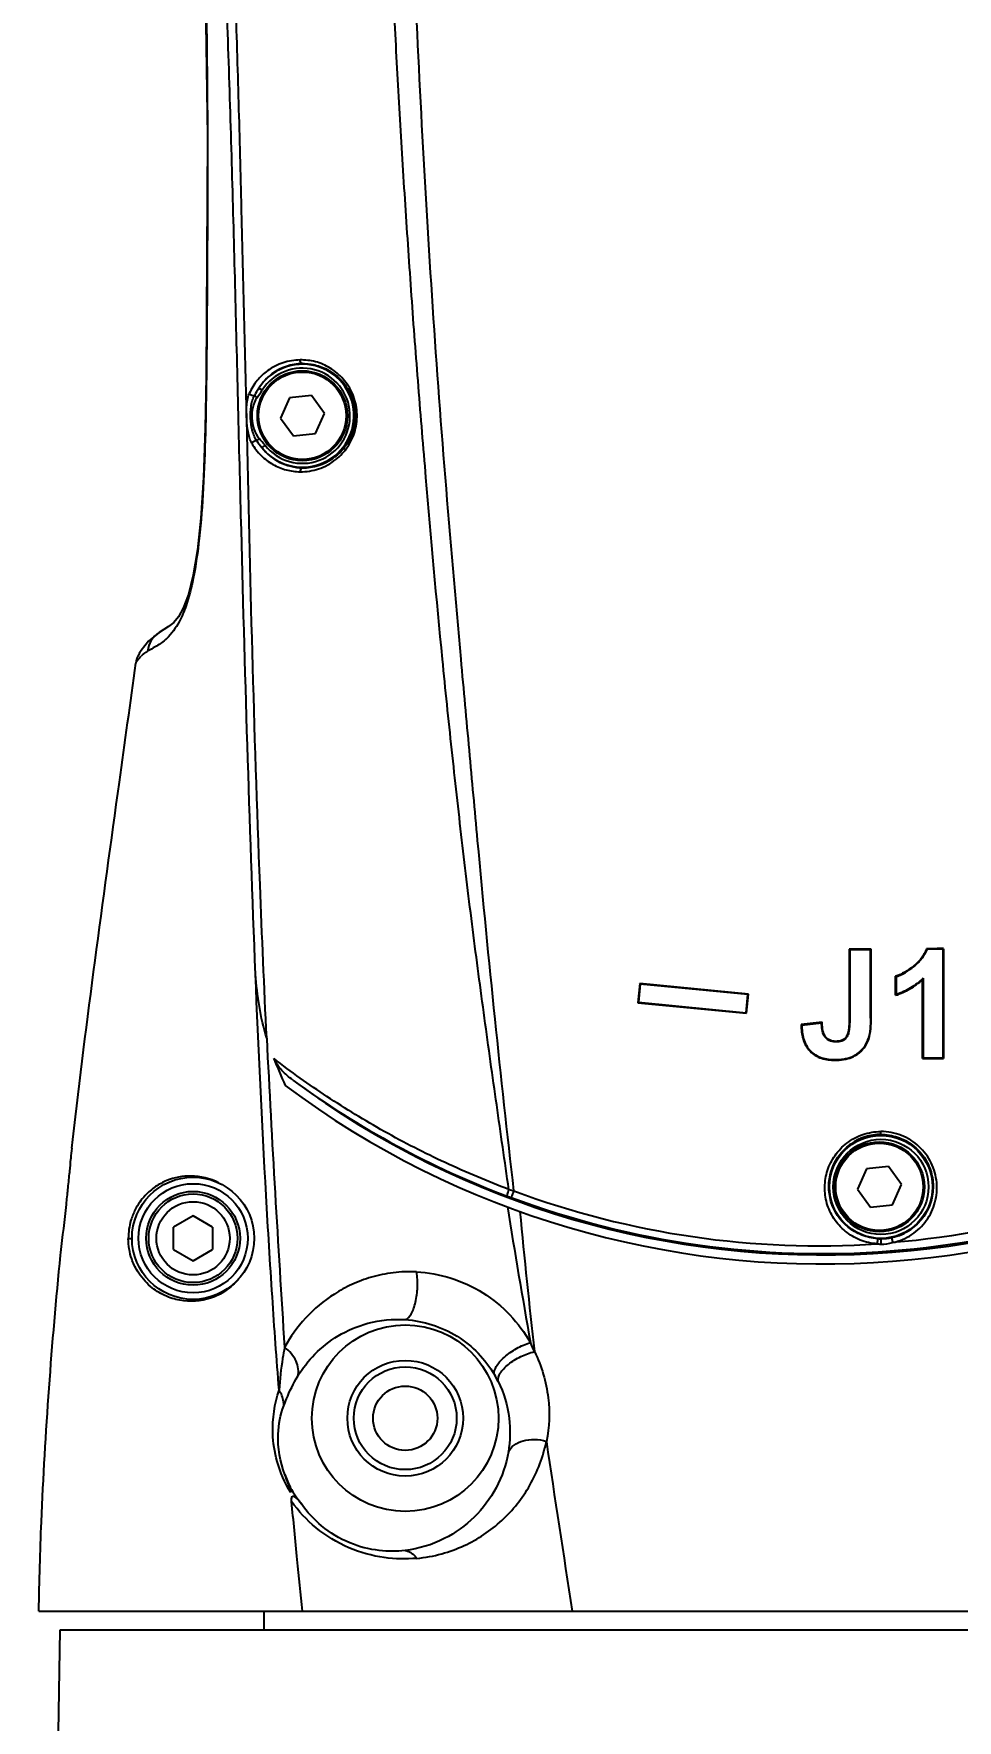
# Model space of a CAD drawing. Header units: millimetres. Extents: x 5828 to 6704, y 123 to 421.
# Drawn here: x 6599.67 to 6604.46, y 327.34 to 336.09 of the extents above; entities that cross this region are included whole.
import ezdxf

# ---------------------------------------------------------------- set-up
doc = ezdxf.new("R2010")
doc.units = ezdxf.units.MM
for name, color, linetype in [('外形图', 7, 'Continuous'), ('尺寸标注', 7, 'Continuous'), ('运动范围', 7, 'Continuous')]:
    doc.layers.add(name, color=color, linetype=linetype)
doc.styles.add('微软雅黑', font='msyh.ttc', dxfattribs={"height": 1.5})
doc.dimstyles.new('尺寸标注_1_15比例', dxfattribs={"dimtxt": 1.5, "dimasz": 1.25, "dimexe": 0.5, "dimexo": 0.4, "dimgap": 0.5, "dimtad": 1, "dimdec": 1, "dimlfac": 15, "dimdsep": 46, "dimtxsty": '微软雅黑', "dimcen": 0.09, "dimadec": 0, "dimazin": 0, "dimtp": 0.01, "dimtm": 0.01, "dimtfac": 1, "dimtdec": 1, "dimtofl": 0, "dimtmove": 0, "dimatfit": 3, "dimfxl": 1, "dimtolj": 1, "dimarcsym": 0})

# ---------------------------------------------------------------- blocks, each defined once
blk = doc.blocks.new('*D960')
at = {"layer": 'Defpoints', "color": 0}
for p in [(6596.4766, 338.2413), (6604.5266, 314.0742), (6604.5266, 305.242)]:
    blk.add_point(p, dxfattribs=at)
at = {"layer": '尺寸标注', "color": 0, "lineweight": -2}
for p, q in [((6596.4766, 337.8413), (6596.4766, 304.742)), ((6604.5266, 313.6742), (6604.5266, 304.742)), ((6597.7266, 305.242), (6603.2766, 305.242))]:
    blk.add_line(p, q, dxfattribs=at)
at = {"layer": '尺寸标注', "color": 0}
for points in [[(6597.7266, 305.4504), (6597.7266, 305.0337), (6596.4766, 305.242)], [(6603.2766, 305.0337), (6603.2766, 305.4504), (6604.5266, 305.242)]]:
    blk.add_solid(points, dxfattribs=at)
at = {"layer": '尺寸标注', "color": 0, "insert": (6600.5016, 306.5211), "char_height": 1.5, "attachment_point": 5, "style": '微软雅黑'}
blk.add_mtext('\\A1;120.8', dxfattribs=at)
blk = doc.blocks.new('*D963')
at = {"layer": 'Defpoints', "color": 0}
for p in [(6568.1466, 338.2413), (6604.5266, 314.0742), (6604.5266, 296.1568)]:
    blk.add_point(p, dxfattribs=at)
at = {"layer": '尺寸标注', "color": 0, "lineweight": -2}
for p, q in [((6568.1466, 337.8413), (6568.1466, 295.6568)), ((6604.5266, 313.6742), (6604.5266, 295.6568)), ((6569.3966, 296.1568), (6603.2766, 296.1568))]:
    blk.add_line(p, q, dxfattribs=at)
at = {"layer": '尺寸标注', "color": 0}
for points in [[(6569.3966, 296.3651), (6569.3966, 295.9484), (6568.1466, 296.1568)], [(6603.2766, 295.9484), (6603.2766, 296.3651), (6604.5266, 296.1568)]]:
    blk.add_solid(points, dxfattribs=at)
at = {"layer": '尺寸标注', "color": 0, "insert": (6586.3366, 297.4199), "char_height": 1.5, "attachment_point": 5, "style": '微软雅黑'}
blk.add_mtext('\\A1;545.7', dxfattribs=at)

msp = doc.modelspace()

# ---------------------------------------------------------------- linework, layer by layer
at = {"layer": '外形图'}
for p, q in [((6600.5613, 334.3094), (6600.5621, 334.3094)), ((6600.8252, 334.2028), (6600.8114, 334.2131)), ((6600.8518, 334.2409), (6600.8349, 334.2517)), ((6600.9926, 334.2007), (6600.9459, 334.096)), ((6601.1066, 334.2127), (6600.9926, 334.2007)), ((6601.174, 334.12), (6601.1066, 334.2127)), ((6600.9459, 334.096), (6601.0133, 334.0032)), ((6601.1274, 334.0152), (6601.174, 334.12)), ((6601.0133, 334.0032), (6601.1274, 334.0152)), ((6600.8358, 333.9901), (6600.8231, 333.9785)), ((6600.8662, 333.9548), (6600.8505, 333.9424)), ((6600.3171, 332.9842), (6600.2616, 332.9385)), ((6600.3166, 332.9838), (6600.3171, 332.9842)), ((6600.2134, 332.8739), (6600.213, 332.8732)), ((6603.8981, 331.3383), (6603.8952, 331.3413)), ((6603.8981, 331.3383), (6603.8981, 330.9752)), ((6604.0063, 331.3383), (6603.8981, 331.3383)), ((6604.0063, 331.3383), (6604.0092, 331.3413)), ((6604.0063, 330.9825), (6604.0063, 331.3383)), ((6604.0092, 330.9826), (6604.0092, 331.3413)), ((6604.2989, 331.3406), (6604.2968, 331.3436)), ((6604.382, 331.3406), (6604.2989, 331.3406)), ((6604.382, 331.3406), (6604.3849, 331.3436)), ((6604.382, 330.7776), (6604.382, 331.3406)), ((6604.382, 331.1467), (6604.382, 331.3406)), ((6604.2302, 331.2504), (6604.2284, 331.2528)), ((6602.8091, 331.1623), (6602.7995, 331.0627)), ((6602.8117, 331.159), (6602.8027, 331.0654)), ((6602.8117, 331.159), (6602.8091, 331.1623)), ((6603.3731, 331.108), (6602.8091, 331.1623)), ((6603.3699, 331.1053), (6602.8117, 331.159)), ((6604.136, 331.1016), (6604.136, 331.2002)), ((6604.1389, 331.1981), (6604.139, 331.1057)), ((6604.2763, 330.7746), (6604.2763, 331.184)), ((6604.2793, 331.1908), (6604.2793, 330.7776)), ((6602.8027, 331.0654), (6602.7995, 331.0627)), ((6602.7995, 331.0627), (6603.3635, 331.0084)), ((6602.8027, 331.0654), (6603.3608, 331.0116)), ((6603.3608, 331.0116), (6603.3699, 331.1053)), ((6603.3635, 331.0084), (6603.3731, 331.108)), ((6603.3699, 331.1053), (6603.3731, 331.108)), ((6604.139, 331.1057), (6604.136, 331.1016)), ((6603.3608, 331.0116), (6603.3635, 331.0084)), ((6603.7545, 330.9621), (6603.6466, 330.9497)), ((6603.6496, 330.947), (6603.7516, 330.9587)), ((6603.8981, 330.9752), (6603.8952, 330.9752)), ((6604.382, 330.7776), (6604.382, 330.9592)), ((6603.766, 330.8916), (6603.7685, 330.8931)), ((6603.8252, 330.8597), (6603.8252, 330.8628)), ((6603.9348, 330.7972), (6603.9365, 330.7948)), ((6604.2793, 330.7776), (6604.2763, 330.7746)), ((6604.2793, 330.7776), (6604.382, 330.7776)), ((6604.382, 330.7776), (6604.3849, 330.7746)), ((6603.8214, 330.7679), (6603.8214, 330.765)), ((6599.8654, 330.3083), (6599.8697, 330.3546)), ((6599.8654, 330.3083), (6599.8697, 330.3546)), ((6599.86, 330.2517), (6599.8603, 330.2549)), ((6599.8603, 330.2549), (6599.8605, 330.2569)), ((6599.8535, 330.1851), (6599.8539, 330.1889)), ((6603.9848, 330.201), (6603.9382, 330.0962)), ((6604.0988, 330.2129), (6603.9848, 330.201)), ((6604.1662, 330.1202), (6604.0988, 330.2129)), ((6599.8446, 330.0964), (6599.8453, 330.1034)), ((6603.9382, 330.0962), (6604.0056, 330.0034)), ((6604.1196, 330.0154), (6604.1662, 330.1202)), ((6604.0056, 330.0034), (6604.1196, 330.0154)), ((6600.4933, 329.958), (6600.3923, 329.8996)), ((6600.3923, 329.783), (6600.3923, 329.8996)), ((6600.5943, 329.8996), (6600.4933, 329.958)), ((6600.5943, 329.8996), (6600.5943, 329.783)), ((6599.8058, 329.7546), (6599.8074, 329.7671)), ((6599.8058, 329.7546), (6599.8074, 329.767)), ((6600.3923, 329.783), (6600.4933, 329.7246)), ((6600.4933, 329.7246), (6600.5943, 329.783)), ((6600.9999, 328.5233), (6600.9976, 328.549)), ((6599.6934, 327.908), (6609.3582, 327.908)), ((6600.86, 327.908), (6600.86, 327.808)), ((6599.8027, 327.808), (6599.7916, 327.1746)), ((6609.2487, 327.808), (6599.8027, 327.808))]:
    msp.add_line(p, q, dxfattribs=at)
for points in [[(6600.5132, 337.7547), (6600.5513, 336.7302), (6600.5672, 335.5578), (6600.5613, 334.3094)], [(6600.5613, 334.3094), (6600.5567, 334.0436), (6600.5476, 333.7879), (6600.5338, 333.5765), (6600.516, 333.412), (6600.4945, 333.2811), (6600.4696, 333.1808), (6600.4424, 333.1091), (6600.417, 333.0649), (6600.3929, 333.0362), (6600.3656, 333.0144), (6600.3167, 332.9839)], [(6600.2616, 332.9385), (6600.2235, 332.8902), (6600.2134, 332.8739)]]:
    msp.add_lwpolyline(points, dxfattribs=at)
for centre, radius in [((6601.06, 334.108), 0.2333), ((6601.06, 334.108), 0.2267), ((6604.06, 330.108), 0.267), ((6604.06, 330.108), 0.247), ((6604.0522, 330.1082), 0.2333), ((6604.0522, 330.1082), 0.2267), ((6600.4933, 329.8413), 0.3167), ((6600.4933, 329.8413), 0.2833), ((6600.4933, 329.8413), 0.2433), ((6600.4933, 329.8413), 0.23), ((6600.4933, 329.8413), 0.19), ((6601.5933, 328.908), 0.4836), ((6601.5933, 328.908), 0.3), ((6601.5933, 328.908), 0.2667), ((6601.5933, 328.908), 0.1667)]:
    msp.add_circle(centre, radius, dxfattribs=at)
for centre, radius, start, end in [((6601.06, 334.108), 0.267, 218.31346, 147.43233), ((6601.0636, 334.1088), 0.2696, 90.77512, 126.75913), ((6601.064, 334.1084), 0.2702, 126.76923, 147.96756), ((6601.06, 334.108), 0.247, 218.31328, 147.43184), ((6601.0636, 334.1075), 0.2696, 217.74816, 269.22337), ((6601.0636, 334.1075), 0.2696, 269.21949, 304.90412), ((6601.0636, 334.1077), 0.2698, 304.8983, 307.07395), ((6600.3902, 332.8721), 0.1338, 123.36203, 173.80799), ((6600.3286, 332.8063), 0.1336, 147.25327, 149.61569), ((6600.3307, 332.7568), 0.1491, 129.75456, 135.54353), ((6600.1652, 333.1521), 0.2763, 311.56811, 313.46533), ((6604.5483, 331.7599), 0.6951, 233.61771, 233.91904), ((6603.5359, 331.508), 0.8082, 336.36817, 336.89504), ((6603.76, 334.3746), 4.6667, 233.29846, 313.11276), ((6603.76, 334.3746), 4.62, 233.47312, 312.98669), ((6604.6049, 330.2399), 1.1157, 139.66147, 139.88756), ((6712.5259, 336.5302), 111.7939, 182.896909, 183.720695), ((6603.2545, 331.6606), 2.5041, 200.74963, 204.22724), ((6603.7877, 334.4617), 4.7066, 233.83261, 249.28032), ((6604.0601, 330.1094), 0.2705, 90.01809, 125.37526), ((6576.2461, 332.518), 23.7224, 354.36538, 354.51793), ((6574.3353, 332.7019), 25.6421, 354.52854, 354.64382), ((6604.0594, 330.1104), 0.2693, 125.38687, 128.55777), ((6578.6454, 332.2802), 21.3114, 354.13751, 354.35811), ((6581.0153, 332.0362), 18.9289, 353.87692, 354.11805), ((6602.8395, 332.5793), 2.5841, 254.07735, 254.69001), ((6603.7369, 334.3329), 4.5303, 249.59205, 273.84459), ((6585.9651, 331.4921), 13.9493, 352.89606, 353.93023), ((6604.656, 336.7648), 7.1679, 249.30179, 249.47731), ((6661.073, 339.6256), 59.73, 189.269371, 189.954391), ((6634.0352, 332.9285), 31.9833, 185.28835, 186.5983), ((6600.492, 329.8422), 0.3347, 180.30198, 180.60559), ((6604.0656, 330.023), 0.2117, 263.22547, 268.29605), ((6604.0601, 330.1096), 0.2704, 266.29507, 269.9638), ((6604.0601, 330.1105), 0.2713, 269.97815, 282.13111), ((6604.0599, 330.1104), 0.2713, 282.18355, 304.67287), ((6601.5003, 328.9305), 0.8289, 22.91936, 26.50322), ((6601.5463, 328.8354), 0.5907, 26.45779, 30.47161), ((6684.7533, 340.9467), 83.3201, 188.391095, 189.003156), ((6601.5537, 328.8189), 0.6182, 199.17768, 205.89029), ((6601.5014, 328.8299), 0.5769, 209.13313, 219.33395)]:
    msp.add_arc(centre, radius, start, end, dxfattribs=at)
for points, knots in [([(6600.8167, 331.2116), (6600.8015, 331.6072), (6600.7735, 332.4003), (6600.7463, 333.3926), (6600.7266, 334.1883), (6600.7119, 334.7853), (6600.696, 335.3823), (6600.6774, 335.9792), (6600.6607, 336.4766), (6600.6471, 336.8746), (6600.6354, 337.1729), (6600.6207, 337.4712), (6600.6028, 337.7693), (6600.59, 338.0678), (6600.59, 338.3667), (6600.6082, 338.6653), (6600.6631, 339.0603), (6600.7947, 339.5428), (6601.0337, 340.0925), (6601.3546, 340.5991), (6601.7479, 341.0516), (6602.2053, 341.4394), (6602.716, 341.7535), (6603.2683, 341.9868), (6603.8497, 342.1337), (6604.4466, 342.1908), (6605.0452, 342.1571), (6605.632, 342.0335), (6606.1934, 341.8229), (6606.7165, 341.5298), (6607.1893, 341.161), (6607.7371, 340.5808), (6608.2466, 339.7097), (6608.4263, 338.9216), (6608.4553, 338.5256)], [0, 0, 0, 0, 0.062176, 0.124663, 0.155927, 0.187195, 0.218465, 0.249735, 0.281007, 0.296643, 0.312279, 0.327914, 0.343549, 0.359185, 0.374837, 0.390489, 0.406129, 0.437414, 0.46869, 0.499963, 0.531236, 0.56251, 0.593786, 0.625061, 0.656336, 0.687611, 0.718886, 0.750161, 0.781436, 0.812711, 0.843986, 0.875261, 0.93763, 1, 1, 1, 1]), ([(6600.7715, 334.086), (6600.7627, 334.4516), (6600.7503, 335), (6600.7307, 335.7312), (6600.7139, 336.2796), (6600.6962, 336.8279), (6600.678, 337.2848), (6600.6617, 337.6502), (6600.6441, 338.0154), (6600.637, 338.2901), (6600.6465, 338.4727)], [0, 0, 0, 0, 0.249979, 0.374982, 0.499988, 0.624996, 0.750006, 0.812511, 0.875013, 1, 1, 1, 1]), ([(6602.1306, 330.0944), (6602.1093, 330.2405), (6602.0669, 330.5367), (6602.0036, 330.9859), (6601.9426, 331.4439), (6601.8864, 331.908), (6601.8347, 332.3758), (6601.769, 333.0023), (6601.714, 333.6304), (6601.6612, 334.2588), (6601.6258, 334.7304), (6601.5939, 335.2023), (6601.5645, 335.6744), (6601.5387, 336.1467), (6601.5177, 336.6192), (6601.4991, 337.0918), (6601.4888, 337.4069), (6601.4849, 337.5645)], [0, 0, 0, 0, 0.059026, 0.119661, 0.18139, 0.243797, 0.306595, 0.369584, 0.495666, 0.558707, 0.621748, 0.68479, 0.747833, 0.810874, 0.873915, 0.936958, 1, 1, 1, 1]), ([(6602.1572, 330.087), (6602.1228, 330.3838), (6602.0562, 330.9893), (6601.9824, 331.7519), (6601.9259, 332.3742), (6601.8686, 333.0018), (6601.7994, 333.7872), (6601.7302, 334.7311), (6601.657, 335.9908), (6601.6186, 336.9365), (6601.6026, 337.5672)], [0, 0, 0, 0, 0.119478, 0.24354, 0.306345, 0.369346, 0.495492, 0.621615, 0.747747, 1, 1, 1, 1]), ([(6600.5517, 336.7208), (6600.5567, 336.5199), (6600.5665, 336.0176), (6600.5694, 335.2137), (6600.5652, 334.6108), (6600.5621, 334.3094)], [0, 0, 0, 0, 0.250002, 0.625001, 1, 1, 1, 1]), ([(6601.0483, 334.3978), (6601.0186, 334.3962), (6600.9585, 334.3883), (6600.9046, 334.3597), (6600.8803, 334.3421)], [0, 0, 0, 0, 0.4982, 1, 1, 1, 1]), ([(6601.06, 334.3784), (6601.0584, 334.3784), (6601.0506, 334.3818), (6601.0485, 334.3914), (6601.0483, 334.3978)], [0, 0, 0, 0, 0.192914, 1, 1, 1, 1]), ([(6601.2341, 333.8812), (6601.2571, 333.8996), (6601.2992, 333.9446), (6601.3384, 334.0303), (6601.3483, 334.1267), (6601.3262, 334.221), (6601.276, 334.3005), (6601.2075, 334.3577), (6601.1297, 334.3921), (6601.0749, 334.397), (6601.0483, 334.3978)], [0, 0, 0, 0, 0.123149, 0.252959, 0.386969, 0.520913, 0.650232, 0.772852, 0.888802, 1, 1, 1, 1]), ([(6601.06, 334.3784), (6601.0847, 334.3787), (6601.1356, 334.3724), (6601.2083, 334.3411), (6601.2724, 334.2866), (6601.3187, 334.2109), (6601.3385, 334.1212), (6601.3273, 334.0301), (6601.2884, 333.9504), (6601.2482, 333.909), (6601.2262, 333.8924)], [0, 0, 0, 0, 0.109707, 0.224817, 0.347309, 0.477502, 0.612769, 0.747839, 0.877682, 1, 1, 1, 1]), ([(6600.5621, 334.3094), (6600.5611, 334.2123), (6600.558, 334.0201), (6600.548, 333.7404), (6600.5293, 333.4881), (6600.5011, 333.2841), (6600.4657, 333.1389), (6600.4216, 333.0322), (6600.3816, 332.9765), (6600.3553, 332.9516)], [0, 0, 0, 0, 0.208688, 0.413406, 0.601578, 0.752458, 0.855767, 0.922012, 1, 1, 1, 1]), ([(6600.8803, 334.3421), (6600.8601, 334.3274), (6600.8218, 334.292), (6600.7951, 334.247), (6600.7843, 334.2227)], [0, 0, 0, 0, 0.484121, 1, 1, 1, 1]), ([(6600.7715, 334.086), (6600.7698, 334.1093), (6600.7693, 334.1443), (6600.7743, 334.1901), (6600.7796, 334.2126), (6600.7843, 334.2227)], [0, 0, 0, 0, 0.506023, 0.756597, 1, 1, 1, 1]), ([(6600.7843, 334.2227), (6600.7884, 334.2195), (6600.7971, 334.2152), (6600.8069, 334.2126), (6600.8114, 334.2131)], [0, 0, 0, 0, 0.532733, 1, 1, 1, 1]), ([(6600.8231, 333.9785), (6600.8174, 333.9868), (6600.8086, 334.0052), (6600.7963, 334.0438), (6600.7893, 334.0944), (6600.7912, 334.1455), (6600.7996, 334.1851), (6600.8065, 334.2043), (6600.8114, 334.2131)], [0, 0, 0, 0, 0.123945, 0.24934, 0.500011, 0.750688, 0.876061, 1, 1, 1, 1]), ([(6600.8252, 334.2028), (6600.8138, 334.1879), (6600.8005, 334.1513), (6600.7948, 334.0947), (6600.8062, 334.039), (6600.8229, 334.0038), (6600.8358, 333.9901)], [0, 0, 0, 0, 0.249659, 0.499975, 0.750365, 1, 1, 1, 1]), ([(6600.7972, 333.9662), (6600.7921, 333.9749), (6600.7851, 333.9941), (6600.7757, 334.0341), (6600.7725, 334.0652), (6600.7715, 334.086)], [0, 0, 0, 0, 0.243265, 0.493607, 1, 1, 1, 1]), ([(6600.8749, 330.8803), (6600.862, 331.1449), (6600.816, 332.2131), (6600.7895, 333.282), (6600.7715, 334.086)], [0, 0, 0, 0, 0.247838, 1, 1, 1, 1]), ([(6600.8231, 333.9785), (6600.8186, 333.9785), (6600.8092, 333.975), (6600.8009, 333.9698), (6600.7972, 333.9662)], [0, 0, 0, 0, 0.467207, 1, 1, 1, 1]), ([(6600.7972, 333.9662), (6600.81, 333.9423), (6600.8429, 333.9), (6600.9052, 333.853), (6600.9747, 333.824), (6601.0239, 333.8183), (6601.0482, 333.8172)], [0, 0, 0, 0, 0.267249, 0.51832, 0.760296, 1, 1, 1, 1]), ([(6601.06, 333.8379), (6601.0584, 333.8379), (6601.0501, 333.8343), (6601.0481, 333.824), (6601.0482, 333.8172)], [0, 0, 0, 0, 0.192712, 1, 1, 1, 1]), ([(6601.0482, 333.8172), (6601.0806, 333.8179), (6601.1479, 333.8261), (6601.2075, 333.8599), (6601.2341, 333.8812)], [0, 0, 0, 0, 0.487789, 1, 1, 1, 1]), ([(6600.2354, 332.8714), (6600.237, 332.8727), (6600.2439, 332.8782), (6600.2514, 332.8831), (6600.2571, 332.8865)], [0, 0, 0, 0, 0.240952, 1, 1, 1, 1]), ([(6600.3486, 332.9454), (6600.3328, 332.9314), (6600.3024, 332.911), (6600.2701, 332.8943), (6600.2571, 332.8865)], [0, 0, 0, 0, 0.581999, 1, 1, 1, 1]), ([(6599.8697, 330.3546), (6599.9407, 330.9732), (6600.0543, 331.796), (6600.1683, 332.6186), (6600.1963, 332.8245)], [0, 0, 0, 0, 0.749761, 1, 1, 1, 1]), ([(6600.1963, 332.8245), (6600.1963, 332.8242), (6600.1974, 332.8265), (6600.1983, 332.8275), (6600.2008, 332.8317), (6600.2052, 332.8382), (6600.2129, 332.8488), (6600.2201, 332.8569), (6600.2243, 332.8612)], [0, 0, 0, 0, 0.018688, 0.07637, 0.169042, 0.292336, 0.612694, 1, 1, 1, 1]), ([(6603.8952, 331.3413), (6603.8952, 331.3107), (6603.8952, 331.1887), (6603.8952, 331.0667), (6603.8952, 330.9752)], [0, 0, 0, 0, 0.25061, 1, 1, 1, 1]), ([(6604.2967, 331.3433), (6604.2903, 331.3254), (6604.2713, 331.2913), (6604.2435, 331.2645), (6604.2284, 331.2528)], [0, 0, 0, 0, 0.499196, 1, 1, 1, 1]), ([(6604.2989, 331.3406), (6604.2923, 331.3228), (6604.2731, 331.2889), (6604.2453, 331.2622), (6604.2302, 331.2504)], [0, 0, 0, 0, 0.499231, 1, 1, 1, 1]), ([(6604.3849, 331.3436), (6604.3849, 331.296), (6604.3849, 331.1064), (6604.3849, 330.9167), (6604.3849, 330.7746)], [0, 0, 0, 0, 0.250931, 1, 1, 1, 1]), ([(6600.9389, 329.0539), (6600.9266, 329.215), (6600.9023, 329.5511), (6600.859, 330.2702), (6600.8319, 330.8284), (6600.8167, 331.2116)], [0, 0, 0, 0, 0.224254, 0.467708, 1, 1, 1, 1]), ([(6600.8749, 330.8802), (6600.8578, 330.9337), (6600.8342, 331.044), (6600.8216, 331.1557), (6600.8167, 331.2116)], [0, 0, 0, 0, 0.499861, 1, 1, 1, 1]), ([(6604.136, 331.1016), (6604.1619, 331.1102), (6604.2122, 331.1325), (6604.2564, 331.1654), (6604.2763, 331.184)], [0, 0, 0, 0, 0.50049, 1, 1, 1, 1]), ([(6604.2793, 331.1908), (6604.2595, 331.1717), (6604.2155, 331.1377), (6604.165, 331.1146), (6604.139, 331.1057)], [0, 0, 0, 0, 0.499502, 1, 1, 1, 1]), ([(6603.6466, 330.9497), (6603.6466, 330.9251), (6603.6513, 330.8753), (6603.6751, 330.8295), (6603.6923, 330.8118)], [0, 0, 0, 0, 0.500159, 1, 1, 1, 1]), ([(6603.6496, 330.947), (6603.6498, 330.9232), (6603.6546, 330.8752), (6603.6778, 330.831), (6603.6944, 330.8138)], [0, 0, 0, 0, 0.500147, 1, 1, 1, 1]), ([(6603.766, 330.8916), (6603.7599, 330.9014), (6603.7541, 330.9244), (6603.7521, 330.9472), (6603.7516, 330.9587)], [0, 0, 0, 0, 0.499757, 1, 1, 1, 1]), ([(6603.7685, 330.8931), (6603.7623, 330.9032), (6603.7567, 330.9269), (6603.7549, 330.9503), (6603.7545, 330.9621)], [0, 0, 0, 0, 0.499714, 1, 1, 1, 1]), ([(6603.8952, 330.9753), (6603.8952, 330.9597), (6603.8944, 330.9363), (6603.8892, 330.9058), (6603.8838, 330.8908), (6603.8792, 330.8845)], [0, 0, 0, 0, 0.500454, 0.750532, 1, 1, 1, 1]), ([(6603.8981, 330.9752), (6603.8981, 330.9594), (6603.8973, 330.9355), (6603.8919, 330.9044), (6603.8863, 330.8891), (6603.8816, 330.8827)], [0, 0, 0, 0, 0.500438, 0.750504, 1, 1, 1, 1]), ([(6604.0063, 330.9825), (6604.0062, 330.9645), (6604.005, 330.9285), (6603.9995, 330.8925), (6603.9939, 330.8754)], [0, 0, 0, 0, 0.500443, 1, 1, 1, 1]), ([(6603.9967, 330.8744), (6604.0024, 330.8917), (6604.008, 330.928), (6604.0092, 330.9644), (6604.0092, 330.9826)], [0, 0, 0, 0, 0.499567, 1, 1, 1, 1]), ([(6603.8252, 330.8597), (6603.8135, 330.8597), (6603.7894, 330.8641), (6603.7721, 330.8817), (6603.766, 330.8916)], [0, 0, 0, 0, 0.502211, 1, 1, 1, 1]), ([(6603.8252, 330.8628), (6603.814, 330.8628), (6603.791, 330.8669), (6603.7744, 330.8837), (6603.7685, 330.8931)], [0, 0, 0, 0, 0.502226, 1, 1, 1, 1]), ([(6603.8792, 330.8845), (6603.8734, 330.8765), (6603.8556, 330.8645), (6603.8353, 330.8628), (6603.8252, 330.8628)], [0, 0, 0, 0, 0.495695, 1, 1, 1, 1]), ([(6603.8816, 330.8827), (6603.8756, 330.8743), (6603.857, 330.8616), (6603.8358, 330.8597), (6603.8252, 330.8597)], [0, 0, 0, 0, 0.496225, 1, 1, 1, 1]), ([(6603.9348, 330.7972), (6603.9485, 330.8067), (6603.9733, 330.8296), (6603.9887, 330.8597), (6603.9939, 330.8754)], [0, 0, 0, 0, 0.501218, 1, 1, 1, 1]), ([(6603.9365, 330.7948), (6603.9504, 330.8044), (6603.9757, 330.8278), (6603.9914, 330.8585), (6603.9967, 330.8744)], [0, 0, 0, 0, 0.501207, 1, 1, 1, 1]), ([(6601.0102, 330.6621), (6600.9902, 330.6769), (6600.9617, 330.7016), (6600.9299, 330.74), (6600.9172, 330.7618), (6600.9128, 330.7735)], [0, 0, 0, 0, 0.49958, 0.749949, 1, 1, 1, 1]), ([(6602.1306, 330.0944), (6602.0192, 330.1377), (6601.7996, 330.229), (6601.4843, 330.3904), (6601.1884, 330.572), (6601.0016, 330.7042), (6600.9129, 330.7735)], [0, 0, 0, 0, 0.256151, 0.509729, 0.758684, 1, 1, 1, 1]), ([(6603.6923, 330.8118), (6603.7084, 330.795), (6603.7506, 330.77), (6603.7979, 330.765), (6603.8214, 330.765)], [0, 0, 0, 0, 0.497844, 1, 1, 1, 1]), ([(6603.6944, 330.8138), (6603.7102, 330.7973), (6603.7517, 330.7728), (6603.7983, 330.7679), (6603.8214, 330.7679)], [0, 0, 0, 0, 0.497851, 1, 1, 1, 1]), ([(6603.8214, 330.7679), (6603.8509, 330.7679), (6603.8916, 330.7729), (6603.9267, 330.7916), (6603.9348, 330.7972)], [0, 0, 0, 0, 0.749777, 1, 1, 1, 1]), ([(6603.8214, 330.765), (6603.8514, 330.765), (6603.8927, 330.7701), (6603.9282, 330.7891), (6603.9365, 330.7948)], [0, 0, 0, 0, 0.749752, 1, 1, 1, 1]), ([(6606.009, 330.3477), (6605.7185, 330.1852), (6605.1002, 329.9225), (6604.1115, 329.7379), (6603.1061, 329.7693), (6602.455, 329.9351), (6602.1431, 330.0518)], [0, 0, 0, 0, 0.250035, 0.500011, 0.749826, 1, 1, 1, 1]), ([(6604.0407, 329.8128), (6604.0106, 329.8146), (6603.9508, 329.8278), (6603.8729, 329.8745), (6603.8127, 329.9407), (6603.776, 330.0213), (6603.7647, 330.1083), (6603.779, 330.195), (6603.8185, 330.2742), (6603.8599, 330.317), (6603.8833, 330.3349)], [0, 0, 0, 0, 0.128596, 0.25598, 0.381396, 0.50498, 0.627625, 0.750441, 0.874388, 1, 1, 1, 1]), ([(6603.8833, 330.3349), (6603.9082, 330.3539), (6603.9645, 330.3847), (6604.028, 330.3951), (6604.0596, 330.3949)], [0, 0, 0, 0, 0.497774, 1, 1, 1, 1]), ([(6604.1208, 329.8188), (6604.1557, 329.8264), (6604.2067, 329.8473), (6604.2618, 329.8926), (6604.308, 329.9455), (6604.3466, 330.0258), (6604.3552, 330.1318), (6604.3267, 330.2353), (6604.2614, 330.3222), (6604.1688, 330.3814), (6604.0958, 330.395), (6604.0596, 330.3949)], [0, 0, 0, 0, 0.126362, 0.188976, 0.251133, 0.373809, 0.496278, 0.619733, 0.744913, 0.872015, 1, 1, 1, 1]), ([(6604.06, 330.3799), (6604.0597, 330.3802), (6604.0601, 330.3819), (6604.0596, 330.3847), (6604.0597, 330.3894), (6604.0596, 330.3929), (6604.0596, 330.3949)], [0, 0, 0, 0, 0.077709, 0.28635, 0.605411, 1, 1, 1, 1]), ([(6604.06, 330.3799), (6604.0893, 330.3799), (6604.1482, 330.3703), (6604.2265, 330.3286), (6604.2869, 330.2651), (6604.3239, 330.1869), (6604.3348, 330.1021), (6604.3194, 330.0184), (6604.2789, 329.9431), (6604.2374, 329.9034), (6604.2142, 329.8873)], [0, 0, 0, 0, 0.128819, 0.256758, 0.383058, 0.507454, 0.630376, 0.752699, 0.875569, 1, 1, 1, 1]), ([(6605.9833, 330.3856), (6605.699, 330.2262), (6605.0929, 329.969), (6604.4463, 329.8459), (6604.1208, 329.8188)], [0, 0, 0, 0, 0.499432, 1, 1, 1, 1]), ([(6604.0427, 329.8398), (6604.0148, 329.8416), (6603.9597, 329.8539), (6603.8646, 329.9093), (6603.7852, 330.0267), (6603.7865, 330.1672), (6603.8331, 330.2639), (6603.8704, 330.3041), (6603.8916, 330.321)], [0, 0, 0, 0, 0.129891, 0.258349, 0.505855, 0.749336, 0.873712, 1, 1, 1, 1]), ([(6600.6253, 330.1291), (6600.5817, 330.1515), (6600.4888, 330.1744), (6600.3743, 330.1524), (6600.2959, 330.1103), (6600.2383, 330.0611), (6600.1955, 330.0004), (6600.1647, 329.9247), (6600.1575, 329.8723), (6600.1573, 329.8405)], [0, 0, 0, 0, 0.224175, 0.419292, 0.519162, 0.628433, 0.762411, 0.854473, 1, 1, 1, 1]), ([(6602.1226, 330.0595), (6602.1217, 330.0601), (6602.1225, 330.0645), (6602.1234, 330.0708), (6602.1266, 330.0818), (6602.1291, 330.0898), (6602.1306, 330.0944)], [0, 0, 0, 0, 0.084224, 0.286846, 0.599471, 1, 1, 1, 1]), ([(6602.1431, 330.0518), (6602.1434, 330.052), (6602.1436, 330.053), (6602.1446, 330.0547), (6602.1457, 330.0577), (6602.1481, 330.0635), (6602.152, 330.0734), (6602.1553, 330.082), (6602.1572, 330.087)], [0, 0, 0, 0, 0.021478, 0.07602, 0.160767, 0.272714, 0.578162, 1, 1, 1, 1]), ([(6600.1766, 329.8381), (6600.1727, 329.8383), (6600.1663, 329.8388), (6600.1596, 329.8394), (6600.1573, 329.8405)], [0, 0, 0, 0, 0.600275, 1, 1, 1, 1]), ([(6600.7306, 329.6317), (6600.7106, 329.6073), (6600.6654, 329.5665), (6600.5629, 329.5162), (6600.4488, 329.5083), (6600.3432, 329.542), (6600.2651, 329.5919), (6600.2075, 329.6597), (6600.1677, 329.7445), (6600.1576, 329.8034), (6600.1573, 329.8387)], [0, 0, 0, 0, 0.119742, 0.227584, 0.430038, 0.533922, 0.645597, 0.777914, 0.86583, 1, 1, 1, 1]), ([(6604.0427, 329.8398), (6604.0425, 329.8396), (6604.0426, 329.8387), (6604.0423, 329.8371), (6604.0422, 329.8343), (6604.0417, 329.8293), (6604.0412, 329.822), (6604.0409, 329.8159), (6604.0407, 329.8128)], [0, 0, 0, 0, 0.024269, 0.088941, 0.19073, 0.323533, 0.651804, 1, 1, 1, 1]), ([(6604.06, 329.8392), (6604.0598, 329.8391), (6604.0599, 329.838), (6604.0596, 329.8364), (6604.0595, 329.8335), (6604.0593, 329.8284), (6604.0593, 329.8208), (6604.0593, 329.8146), (6604.0594, 329.8114)], [0, 0, 0, 0, 0.02507, 0.090652, 0.193546, 0.327387, 0.656111, 1, 1, 1, 1]), ([(6604.1171, 329.8453), (6604.1163, 329.8449), (6604.117, 329.8409), (6604.1171, 329.836), (6604.1187, 329.8276), (6604.12, 329.8218), (6604.1208, 329.8188)], [0, 0, 0, 0, 0.094712, 0.327771, 0.65299, 1, 1, 1, 1]), ([(6599.6933, 327.908), (6599.696, 328.0622), (6599.7143, 328.6788), (6599.7609, 329.2943), (6599.8058, 329.7546)], [0, 0, 0, 0, 0.250085, 1, 1, 1, 1]), ([(6601.6522, 329.6667), (6601.6118, 329.6692), (6601.5325, 329.6657), (6601.4195, 329.6426), (6601.317, 329.6047), (6601.1977, 329.5393), (6601.0723, 329.4345), (6600.9981, 329.3297), (6600.9677, 329.2756)], [0, 0, 0, 0, 0.146635, 0.284979, 0.41578, 0.540395, 0.77559, 1, 1, 1, 1]), ([(6601.5933, 329.4196), (6601.6066, 329.4235), (6601.6233, 329.4446), (6601.6376, 329.4766), (6601.6514, 329.5234), (6601.6592, 329.5877), (6601.6567, 329.6409), (6601.6522, 329.6667)], [0, 0, 0, 0, 0.156738, 0.270132, 0.403392, 0.704108, 1, 1, 1, 1]), ([(6601.6522, 329.6667), (6601.7725, 329.6611), (6602.012, 329.5855), (6602.184, 329.4039), (6602.2422, 329.3004)], [0, 0, 0, 0, 0.503563, 1, 1, 1, 1]), ([(6601.0362, 329.1257), (6601.0612, 329.1671), (6601.1226, 329.2463), (6601.2457, 329.3434), (6601.4055, 329.4117), (6601.5285, 329.4239), (6601.5933, 329.4196)], [0, 0, 0, 0, 0.219658, 0.450647, 0.704874, 1, 1, 1, 1]), ([(6601.5933, 329.4196), (6601.6874, 329.4132), (6601.8734, 329.3543), (6602.0088, 329.2143), (6602.0555, 329.1349)], [0, 0, 0, 0, 0.505965, 1, 1, 1, 1]), ([(6602.0555, 329.135), (6602.0526, 329.1489), (6602.0623, 329.174), (6602.0833, 329.2022), (6602.1171, 329.2358), (6602.1696, 329.2718), (6602.2174, 329.293), (6602.2422, 329.3004)], [0, 0, 0, 0, 0.162836, 0.276024, 0.40775, 0.704437, 1, 1, 1, 1]), ([(6600.9678, 329.2757), (6600.9641, 329.2566), (6600.9513, 329.1831), (6600.943, 329.1089), (6600.9389, 329.0539)], [0, 0, 0, 0, 0.26122, 1, 1, 1, 1]), ([(6601.0362, 329.1257), (6601.0395, 329.1379), (6601.041, 329.1653), (6601.0241, 329.2213), (6600.9926, 329.257), (6600.9677, 329.2757)], [0, 0, 0, 0, 0.220333, 0.460815, 1, 1, 1, 1]), ([(6602.0752, 329.0986), (6602.073, 329.113), (6602.0825, 329.1382), (6602.1043, 329.1659), (6602.1382, 329.1975), (6602.1912, 329.2301), (6602.2391, 329.2477), (6602.2638, 329.2533)], [0, 0, 0, 0, 0.169841, 0.282917, 0.412989, 0.705094, 1, 1, 1, 1]), ([(6602.2638, 329.2533), (6602.3005, 329.1786), (6602.3464, 329.0232), (6602.3408, 328.8615), (6602.3251, 328.7877)], [0, 0, 0, 0, 0.524735, 1, 1, 1, 1]), ([(6600.9637, 328.9725), (6600.9681, 328.9844), (6600.9884, 329.0371), (6601.0136, 329.0881), (6601.0362, 329.1257)], [0, 0, 0, 0, 0.224769, 1, 1, 1, 1]), ([(6600.9999, 328.5233), (6600.969, 328.5731), (6600.925, 328.6733), (6600.8967, 328.8556), (6600.9152, 328.9823), (6600.9389, 329.0539)], [0, 0, 0, 0, 0.319804, 0.587739, 1, 1, 1, 1]), ([(6600.9637, 328.9725), (6600.9639, 328.9795), (6600.9623, 329.0082), (6600.951, 329.036), (6600.9389, 329.0539)], [0, 0, 0, 0, 0.243885, 1, 1, 1, 1]), ([(6602.0752, 329.0986), (6602.1047, 329.0393), (6602.1411, 328.9172), (6602.1378, 328.7908), (6602.128, 328.7332)], [0, 0, 0, 0, 0.531307, 1, 1, 1, 1]), ([(6600.9698, 328.6159), (6600.9439, 328.6821), (6600.9222, 328.8053), (6600.9465, 328.9258), (6600.9637, 328.9725)], [0, 0, 0, 0, 0.588067, 1, 1, 1, 1]), ([(6601.6533, 328.1812), (6601.697, 328.1849), (6601.7811, 328.2008), (6601.9351, 328.2569), (6602.1021, 328.3686), (6602.252, 328.5569), (6602.3086, 328.7085), (6602.3251, 328.7878)], [0, 0, 0, 0, 0.135933, 0.2639, 0.507298, 0.748564, 1, 1, 1, 1]), ([(6602.128, 328.7332), (6602.1345, 328.747), (6602.1574, 328.7725), (6602.2063, 328.794), (6602.2646, 328.8006), (6602.3054, 328.7945), (6602.3251, 328.7878)], [0, 0, 0, 0, 0.207387, 0.446683, 0.716205, 1, 1, 1, 1]), ([(6602.128, 328.7332), (6602.117, 328.6685), (6602.0744, 328.5444), (6601.9575, 328.3879), (6601.7951, 328.2706), (6601.6633, 328.2303), (6601.5933, 328.2221)], [0, 0, 0, 0, 0.249563, 0.488888, 0.732024, 1, 1, 1, 1]), ([(6600.9999, 328.5233), (6600.9992, 328.5309), (6600.9951, 328.5463), (6600.9842, 328.5768), (6600.9753, 328.6001), (6600.9698, 328.6159)], [0, 0, 0, 0, 0.233995, 0.485488, 1, 1, 1, 1]), ([(6601.0042, 328.4766), (6601.0039, 328.4798), (6601.0034, 328.4859), (6601.0041, 328.4944), (6601.0061, 328.5007), (6601.01, 328.5038), (6601.0143, 328.5039), (6601.0191, 328.5017), (6601.0263, 328.4966), (6601.0351, 328.4878), (6601.0453, 328.4763), (6601.0519, 328.4683), (6601.0552, 328.4642)], [0, 0, 0, 0, 0.10755, 0.202987, 0.282706, 0.318587, 0.360135, 0.417107, 0.489262, 0.654293, 0.826685, 1, 1, 1, 1]), ([(6601.6533, 328.1812), (6601.5972, 328.1761), (6601.4764, 328.1787), (6601.295, 328.2293), (6601.1289, 328.3303), (6601.0402, 328.4259), (6601.0042, 328.4766)], [0, 0, 0, 0, 0.226895, 0.481811, 0.749813, 1, 1, 1, 1]), ([(6601.06, 327.908), (6601.0522, 327.9969), (6601.0324, 328.1863), (6601.0135, 328.3758), (6601.0042, 328.4765)], [0, 0, 0, 0, 0.468597, 1, 1, 1, 1]), ([(6601.5933, 328.2221), (6601.5488, 328.2169), (6601.4503, 328.2166), (6601.2989, 328.2556), (6601.1589, 328.3404), (6601.0847, 328.4218), (6601.0552, 328.4642)], [0, 0, 0, 0, 0.21765, 0.472972, 0.74929, 1, 1, 1, 1]), ([(6601.5933, 328.2221), (6601.5988, 328.2213), (6601.6226, 328.2143), (6601.6419, 328.1964), (6601.6533, 328.1812)], [0, 0, 0, 0, 0.225155, 1, 1, 1, 1])]:
    msp.add_open_spline(points, degree=3, knots=knots, dxfattribs=at)
for points in [[(6600.8349, 334.2517), (6600.8269, 334.239), (6600.8189, 334.2262), (6600.8114, 334.2131)], [(6600.8252, 334.2028), (6600.8345, 334.2152), (6600.8435, 334.2279), (6600.8518, 334.2409)], [(6600.8231, 333.9785), (6600.8319, 333.9663), (6600.8412, 333.9543), (6600.8505, 333.9424)], [(6600.8662, 333.9548), (6600.8565, 333.967), (6600.8463, 333.9787), (6600.8358, 333.9901)], [(6600.213, 332.8732), (6600.2044, 332.8583), (6600.1986, 332.8415), (6600.1963, 332.8245)], [(6604.0092, 331.3415), (6603.9712, 331.3415), (6603.9332, 331.3411), (6603.8952, 331.3411)], [(6604.3849, 331.3439), (6604.3555, 331.3439), (6604.3261, 331.3433), (6604.2967, 331.3433)], [(6604.2284, 331.2528), (6604.2004, 331.231), (6604.1697, 331.2113), (6604.136, 331.2002)], [(6604.1389, 331.1981), (6604.1721, 331.2094), (6604.2025, 331.2289), (6604.2302, 331.2504)], [(6604.2763, 330.7747), (6604.3125, 330.7747), (6604.3487, 330.7746), (6604.3849, 330.7746)], [(6604.0593, 329.8114), (6604.08, 329.8108), (6604.1009, 329.8133), (6604.1208, 329.8188)]]:
    msp.add_open_spline(points, degree=3, dxfattribs=at)
at = {"layer": '运动范围', "color": 0}
msp.add_arc((6604.5266, 338.2413), 36.38, 340.0007, 210, dxfattribs=at)

# ---------------------------------------------------------------- dimensions: what is measured, and where the dimension line sits
at = {"layer": '尺寸标注'}
for base, p1, p2, picture, middle in [((6604.5266, 296.1568), (6568.1466, 338.2413), (6604.5266, 314.0742), '*D963', (6586.3366, 297.4199)), ((6604.5266411367, 305.242046173), (6596.4766411367, 338.241301738), (6604.5266411367, 314.0742452858), '*D960', (6600.5016411367, 306.5210971736))]:
    dim = msp.add_linear_dim(base=base, p1=p1, p2=p2, dimstyle='尺寸标注_1_15比例', dxfattribs=at)
    dim.commit()
    dim.dimension.update_dxf_attribs({"geometry": picture, "text_midpoint": middle})

doc.saveas('drawing.dxf')
